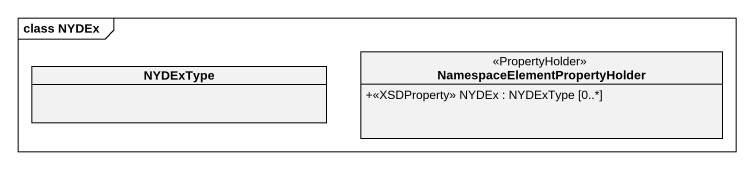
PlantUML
@startuml
mainframe class NYDEx
hide circle
hide empty members
skinparam classAttributeIconSize 0
class "NamespaceElementPropertyHolder" as NamespaceElementPropertyHold <<PropertyHolder>> {
  +<<XSDProperty>> NYDEx : NYDExType [0..*]
}
class NYDExType
@enduml
